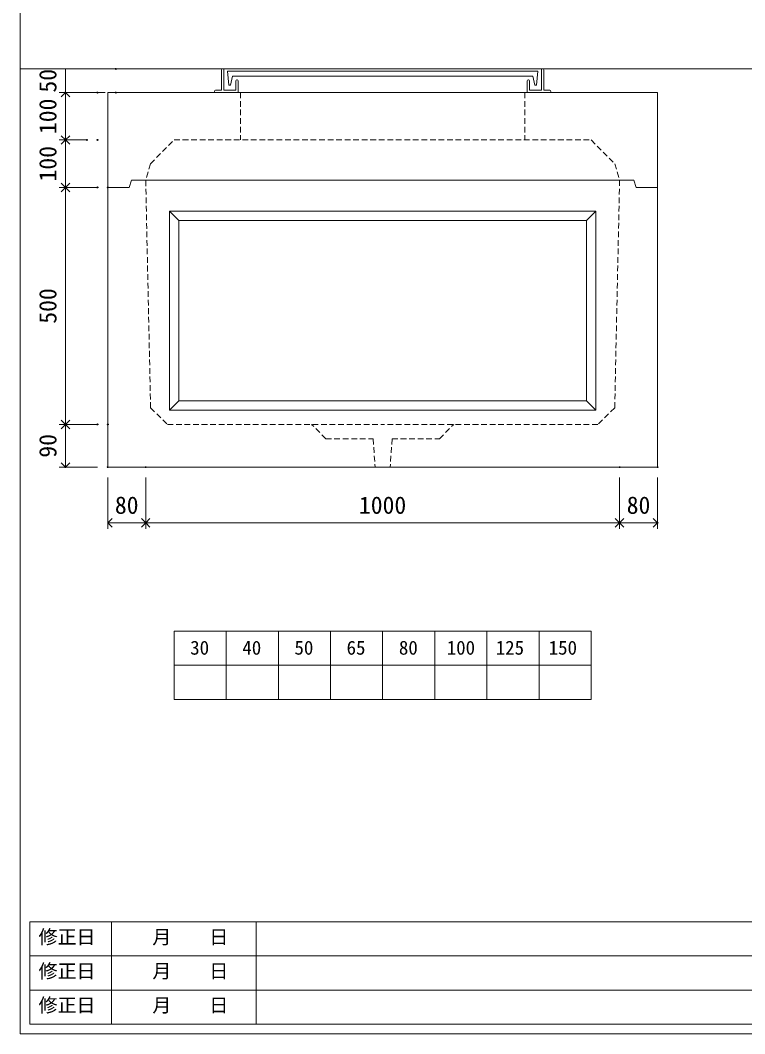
# Model space of a CAD drawing. Units: millimetres, scale not verified. Extents: x -4890 to 18490, y -2356 to 2356.
# Drawn here: x -1230 to 299, y -1919 to 219 of the extents above; entities that cross this region are included whole.
import ezdxf
from ezdxf.enums import TextEntityAlignment as Align

# ---------------------------------------------------------------- set-up
doc = ezdxf.new("R2010")
doc.units = ezdxf.units.MM
doc.header["$LTSCALE"] = 10
doc.header["$PDMODE"] = 32
doc.header["$PDSIZE"] = 2
doc.linetypes.add('DASHED1', pattern=[1.8, 1.2, -0.6])
doc.layers.add('0-1_Defpoints', color=7, linetype='Continuous')
for name, color, linetype, lineweight in [('0-2_waku', 7, 'Continuous', 18), ('0-3_gaikei', 7, 'Continuous', 18), ('0-4_kakure', 7, 'DASHED1', 5), ('0-5_sunpou', 7, 'Continuous', 5), ('0-8_uchigawa', 6, 'Continuous', 18), ('0-9_文字１', 7, 'Continuous', 18), ('0-A_futa', 3, 'Continuous', 18), ('0-B_GL', 4, 'Continuous', 18)]:
    doc.layers.add(name, color=color, linetype=linetype, lineweight=lineweight)
doc.styles.add('ＭＳ ゴシック', font='')
doc.styles.get('ＭＳ ゴシック').set_extended_font_data('MS Gothic')

# ---------------------------------------------------------------- blocks, each defined once
blk = doc.blocks.new('_Open90')
at = {"layer": '0-5_sunpou'}
blk.add_line((0, 0), (-1, 0), dxfattribs=at)
blk.add_lwpolyline([(-0.5, 0.5), (0, 0), (-0.5, -0.5)], dxfattribs=at)
blk = doc.blocks.new('D112')
at = {"layer": '0-1_Defpoints'}
for p in [(402.03, 1424.36), (482.03, 1424.36), (482.03, 1306.94)]:
    blk.add_point(p, dxfattribs=at)
at = {"layer": '0-5_sunpou'}
for p, q in [((402.03, 1402.36), (402.03, 1293.94)), ((482.03, 1402.36), (482.03, 1293.94)), ((420.03, 1306.94), (464.03, 1306.94))]:
    blk.add_line(p, q, dxfattribs=at)
at = {"layer": '0-5_sunpou', "xscale": 18, "yscale": 18, "rotation": 180}
blk.add_blockref('_Open90', (402.03, 1306.94), dxfattribs=at)
at = {"layer": '0-5_sunpou', "xscale": 18, "yscale": 18}
blk.add_blockref('_Open90', (482.03, 1306.94), dxfattribs=at)
at = {"layer": '0-5_sunpou', "style": 'ＭＳ ゴシック'}
blk.add_text('80', height=36.66, dxfattribs=at).set_placement((417.03, 1314.94), align=Align.BOTTOM_LEFT)
blk = doc.blocks.new('D113')
at = {"layer": '0-1_Defpoints'}
for p in [(482.03, 1424.36), (1482.03, 1424.36), (1482.03, 1306.94)]:
    blk.add_point(p, dxfattribs=at)
at = {"layer": '0-5_sunpou'}
for p, q in [((482.03, 1402.36), (482.03, 1293.94)), ((1482.03, 1402.36), (1482.03, 1293.94)), ((500.03, 1306.94), (1464.03, 1306.94))]:
    blk.add_line(p, q, dxfattribs=at)
at = {"layer": '0-5_sunpou', "xscale": 18, "yscale": 18, "rotation": 180}
blk.add_blockref('_Open90', (482.03, 1306.94), dxfattribs=at)
at = {"layer": '0-5_sunpou', "xscale": 18, "yscale": 18}
blk.add_blockref('_Open90', (1482.03, 1306.94), dxfattribs=at)
at = {"layer": '0-5_sunpou', "style": 'ＭＳ ゴシック'}
blk.add_text('1000', height=36.66, dxfattribs=at).set_placement((932.03, 1314.94), align=Align.BOTTOM_LEFT)
blk = doc.blocks.new('D114')
at = {"layer": '0-1_Defpoints'}
for p in [(1482.03, 1424.36), (1562.03, 1424.36), (1562.03, 1306.94)]:
    blk.add_point(p, dxfattribs=at)
at = {"layer": '0-5_sunpou'}
for p, q in [((1482.03, 1402.36), (1482.03, 1293.94)), ((1562.03, 1402.36), (1562.03, 1293.94)), ((1500.03, 1306.94), (1544.03, 1306.94))]:
    blk.add_line(p, q, dxfattribs=at)
at = {"layer": '0-5_sunpou', "xscale": 18, "yscale": 18, "rotation": 180}
blk.add_blockref('_Open90', (1482.03, 1306.94), dxfattribs=at)
at = {"layer": '0-5_sunpou', "xscale": 18, "yscale": 18}
blk.add_blockref('_Open90', (1562.03, 1306.94), dxfattribs=at)
at = {"layer": '0-5_sunpou', "style": 'ＭＳ ゴシック'}
blk.add_text('80', height=36.66, dxfattribs=at).set_placement((1497.03, 1314.94), align=Align.BOTTOM_LEFT)
blk = doc.blocks.new('D115')
at = {"layer": '0-1_Defpoints'}
for p in [(402.03, 1514.36), (312.71, 1424.36), (402.03, 1424.36)]:
    blk.add_point(p, dxfattribs=at)
at = {"layer": '0-5_sunpou'}
for p, q in [((380.03, 1514.36), (299.71, 1514.36)), ((312.71, 1496.36), (312.71, 1442.36)), ((380.03, 1424.36), (299.71, 1424.36))]:
    blk.add_line(p, q, dxfattribs=at)
at = {"layer": '0-5_sunpou', "xscale": 18, "yscale": 18}
for p, rotation in [((312.71, 1514.36), 90), ((312.71, 1424.36), 270)]:
    blk.add_blockref('_Open90', p, dxfattribs=dict(at, rotation=rotation))
at = {"layer": '0-5_sunpou', "style": 'ＭＳ ゴシック'}
blk.add_text('90', height=36.66, rotation=90, dxfattribs=at).set_placement((304.71, 1444.36), align=Align.BOTTOM_LEFT)
blk = doc.blocks.new('D116')
at = {"layer": '0-1_Defpoints'}
for p in [(402.03, 2014.36), (312.71, 1514.36), (380.03, 1514.36)]:
    blk.add_point(p, dxfattribs=at)
at = {"layer": '0-5_sunpou'}
for p, q in [((380.03, 2014.36), (299.71, 2014.36)), ((312.71, 1996.36), (312.71, 1532.36)), ((358.03, 1514.36), (299.71, 1514.36))]:
    blk.add_line(p, q, dxfattribs=at)
at = {"layer": '0-5_sunpou', "xscale": 18, "yscale": 18}
for p, rotation in [((312.71, 2014.36), 90), ((312.71, 1514.36), 270)]:
    blk.add_blockref('_Open90', p, dxfattribs=dict(at, rotation=rotation))
at = {"layer": '0-5_sunpou', "style": 'ＭＳ ゴシック'}
blk.add_text('500', height=36.66, rotation=90, dxfattribs=at).set_placement((304.71, 1726.86), align=Align.BOTTOM_LEFT)
blk = doc.blocks.new('D117')
at = {"layer": '0-1_Defpoints'}
for p in [(380.03, 2214.36), (312.71, 2114.36), (380.03, 2114.36)]:
    blk.add_point(p, dxfattribs=at)
at = {"layer": '0-5_sunpou'}
for p, q in [((358.03, 2214.36), (299.71, 2214.36)), ((312.71, 2196.36), (312.71, 2132.36)), ((358.03, 2114.36), (299.71, 2114.36))]:
    blk.add_line(p, q, dxfattribs=at)
at = {"layer": '0-5_sunpou', "xscale": 18, "yscale": 18}
for p, rotation in [((312.71, 2214.36), 90), ((312.71, 2114.36), 270)]:
    blk.add_blockref('_Open90', p, dxfattribs=dict(at, rotation=rotation))
at = {"layer": '0-5_sunpou', "style": 'ＭＳ ゴシック'}
blk.add_text('100', height=36.66, rotation=90, dxfattribs=at).set_placement((304.71, 2126.86), align=Align.BOTTOM_LEFT)
blk = doc.blocks.new('D118')
at = {"layer": '0-1_Defpoints'}
for p in [(358.03, 2114.36), (312.71, 2014.36), (380.03, 2014.36)]:
    blk.add_point(p, dxfattribs=at)
at = {"layer": '0-5_sunpou'}
for p, q in [((336.03, 2114.36), (299.71, 2114.36)), ((312.71, 2096.36), (312.71, 2032.36)), ((358.03, 2014.36), (299.71, 2014.36))]:
    blk.add_line(p, q, dxfattribs=at)
at = {"layer": '0-5_sunpou', "xscale": 18, "yscale": 18}
for p, rotation in [((312.71, 2114.36), 90), ((312.71, 2014.36), 270)]:
    blk.add_blockref('_Open90', p, dxfattribs=dict(at, rotation=rotation))
at = {"layer": '0-5_sunpou', "style": 'ＭＳ ゴシック'}
blk.add_text('100', height=36.66, rotation=90, dxfattribs=at).set_placement((304.71, 2026.86), align=Align.BOTTOM_LEFT)
blk = doc.blocks.new('D140')
at = {"layer": '0-1_Defpoints'}
for p in [(418.81, 2264.36), (312.71, 2214.36), (418.81, 2214.36)]:
    blk.add_point(p, dxfattribs=at)
at = {"layer": '0-5_sunpou'}
for p, q in [((396.81, 2264.36), (299.71, 2264.36)), ((312.71, 2264.36), (312.71, 2214.36)), ((396.81, 2214.36), (299.71, 2214.36))]:
    blk.add_line(p, q, dxfattribs=at)
at = {"layer": '0-5_sunpou', "style": 'ＭＳ ゴシック'}
blk.add_text('50', height=36.66, rotation=90, dxfattribs=at).set_placement((304.71, 2214.36), align=Align.BOTTOM_LEFT)

msp = doc.modelspace()

# ---------------------------------------------------------------- linework, layer by layer
at = {"layer": '0-2_waku'}
for p, q in [((-1230.04, 2356.01), (-1230.04, -1918.99)), ((-1230.04, 2356.01), (-1230.04, -1918.99)), ((-905.33, -1069.99), (-25.33, -1069.99)), ((-905.33, -1069.99), (-905.33, -1213.99)), ((-905.33, -1069.99), (-905.33, -1213.99)), ((-905.33, -1069.99), (-905.33, -1213.99)), ((-905.33, -1069.99), (-905.33, -1213.99)), ((-795.33, -1069.99), (-795.33, -1213.99)), ((-685.33, -1069.99), (-685.33, -1213.99)), ((-685.33, -1069.99), (-685.33, -1213.99)), ((-575.33, -1069.99), (-575.33, -1213.99)), ((-465.33, -1069.99), (-465.33, -1213.99)), ((-355.33, -1069.99), (-355.33, -1213.99)), ((-245.33, -1069.99), (-245.33, -1213.99)), ((-135.33, -1069.99), (-135.33, -1213.99)), ((-25.33, -1069.99), (-25.33, -1213.99)), ((-905.33, -1141.99), (-25.33, -1141.99)), ((-905.33, -1213.99), (-25.33, -1213.99)), ((-1210.04, -1682.99), (-1210.04, -1898.99)), ((-1210.04, -1682.99), (817.96, -1682.99)), ((-1037.54, -1682.99), (-1037.54, -1898.99)), ((-732.54, -1682.99), (-732.54, -1898.99)), ((-732.54, -1682.99), (-732.54, -1898.99)), ((-1210.04, -1754.99), (817.96, -1754.99)), ((-1210.04, -1826.99), (529.96, -1826.99)), ((-1210.04, -1898.99), (817.96, -1898.99)), ((-1230.04, -1918.99), (4889.96, -1918.99)), ((-1230.04, -1918.99), (4889.96, -1918.99))]:
    msp.add_line(p, q, dxfattribs=at)
at = {"layer": '0-3_gaikei'}
for p, q in [((-1045.33, -133.99), (-1045.33, 66.01)), ((-900.33, 66.01), (-790.33, 66.01)), ((-900.33, 66.01), (-790.33, 66.01)), ((-900.33, 66.01), (-790.33, 66.01)), ((-865.33, 66.01), (-65.33, 66.01)), ((-865.33, 66.01), (-65.33, 66.01)), ((-865.33, 66.01), (-65.33, 66.01)), ((-865.33, 66.01), (-65.33, 66.01)), ((-30.33, 66.01), (-140.33, 66.01)), ((-30.33, 66.01), (-140.33, 66.01)), ((-30.33, 66.01), (-140.33, 66.01)), ((-30.33, 66.01), (-140.33, 66.01)), ((-30.33, 66.01), (-140.33, 66.01)), ((-30.33, 66.01), (-140.33, 66.01)), ((-30.33, 66.01), (-140.33, 66.01)), ((-30.33, 66.01), (-140.33, 66.01)), ((114.67, -133.99), (114.67, 56.01)), ((-465.33, -118.99), (-995.33, -118.99)), ((64.67, -118.99), (-465.33, -118.99)), ((64.67, -118.99), (69.67, -133.99)), ((-1045.33, -133.99), (-1045.33, -723.99)), ((114.67, -133.99), (69.67, -133.99)), ((-1045.33, -723.99), (114.67, -723.99)), ((-1045.33, -723.99), (114.67, -723.99))]:
    msp.add_line(p, q, dxfattribs=at)
for points in [[(114.67, -133.99), (114.67, 66.01), (-1045.33, 66.01)], [(-995.33, -118.99), (-1000.33, -133.99), (-1045.33, -133.99)], [(-1045.33, -723.99), (114.67, -723.99), (114.67, -133.99)], [(-1045.33, -723.99), (114.67, -723.99), (114.67, -133.99)]]:
    msp.add_lwpolyline(points, dxfattribs=at)
at = {"layer": '0-4_kakure'}
for p, q in [((-765.33, 66.01), (-765.33, -33.99)), ((-165.33, 66.01), (-165.33, -33.99)), ((-955.33, -83.99), (-905.33, -33.99)), ((-905.33, -33.99), (-25.33, -33.99)), ((-25.33, -33.99), (24.67, -83.99)), ((-955.33, -83.99), (-965.33, -118.99)), ((24.67, -83.99), (34.67, -118.99)), ((-955, -598.99), (-965.33, -118.99)), ((34.67, -118.99), (24.35, -598.99)), ((-955, -598.99), (-919.24, -633.99)), ((-919.24, -633.99), (-465.33, -633.99)), ((-585.33, -663.99), (-615.33, -633.99)), ((-345.33, -663.99), (-315.33, -633.99)), ((-585.33, -663.99), (-485.33, -663.99)), ((-485.33, -663.99), (-481.33, -723.99)), ((-445.33, -663.99), (-449.33, -723.99)), ((-445.33, -663.99), (-345.33, -663.99))]:
    msp.add_line(p, q, dxfattribs=at)
msp.add_lwpolyline([(24.35, -598.99), (-11.41, -633.99), (-465.33, -633.99)], dxfattribs=at)
at = {"layer": '0-8_uchigawa'}
for p, q in [((-915.33, -183.99), (-895.33, -203.99)), ((-915.33, -603.99), (-915.33, -183.99)), ((-15.33, -603.99), (-15.33, -183.99)), ((-895.33, -203.99), (-465.33, -203.99)), ((-895.33, -583.99), (-895.33, -203.99)), ((-35.33, -583.99), (-35.33, -203.99)), ((-915.33, -603.99), (-895.33, -583.99)), ((-895.33, -583.99), (-35.33, -583.99)), ((-15.33, -603.99), (-35.33, -583.99)), ((-915.33, -603.99), (-15.33, -603.99))]:
    msp.add_line(p, q, dxfattribs=at)
for points in [[(-915.33, -183.99), (-465.33, -183.99), (-15.33, -183.99)], [(-465.33, -203.99), (-35.33, -203.99), (-15.33, -183.99)]]:
    msp.add_lwpolyline(points, dxfattribs=at)
at = {"layer": '0-A_futa'}
for p, q in [((-805.33, 114.01), (-805.33, 71.01)), ((-803.33, 116.01), (-800.33, 116.01)), ((-800.33, 116.01), (-800.33, 71.01)), ((-792.52, 111.51), (-138.19, 111.51)), ((-792.52, 111.51), (-790.03, 81.51)), ((-138.19, 111.51), (-140.44, 81.51)), ((-130.33, 116.01), (-130.33, 71.01)), ((-130.33, 116.01), (-127.33, 116.01)), ((-125.33, 114.01), (-125.33, 71.01)), ((-782, 100.51), (-786.32, 81.51)), ((-782, 100.51), (-148.66, 100.51)), ((-775.33, 91.01), (-775.33, 71.01)), ((-773.33, 93.01), (-772.33, 93.01)), ((-770.33, 91.01), (-770.33, 66.01)), ((-160.33, 91.01), (-160.33, 66.01)), ((-157.33, 93.01), (-158.33, 93.01)), ((-155.33, 91.01), (-155.33, 71.01)), ((-148.66, 100.51), (-144.34, 81.51)), ((-820.33, 69.01), (-820.33, 68.01)), ((-818.33, 71.01), (-805.33, 71.01)), ((-765.33, 66.01), (-818.33, 66.01)), ((-800.33, 71.01), (-775.33, 71.01)), ((-790.03, 81.51), (-786.32, 81.51)), ((-160.33, 66.01), (-112.33, 66.01)), ((-130.33, 71.01), (-155.33, 71.01)), ((-140.44, 81.51), (-144.34, 81.51)), ((-112.33, 71.01), (-125.33, 71.01)), ((-110.33, 69.01), (-110.33, 68.01))]:
    msp.add_line(p, q, dxfattribs=at)
for centre, start, end in [((-803.33, 114.01), 90, 180), ((-127.33, 114.01), 0, 90), ((-773.33, 91.01), 90, 180), ((-772.33, 91.01), 0, 90), ((-158.33, 91.01), 90, 180), ((-157.33, 91.01), 0, 90), ((-818.33, 69.01), 90, 180), ((-818.33, 68.01), 180, 270), ((-112.33, 69.01), 0, 90), ((-112.33, 68.01), 270, 0)]:
    msp.add_arc(centre, 2, start, end, dxfattribs=at)
at = {"layer": '0-B_GL'}
msp.add_line((-1230.04, 116.01), (4889.96, 116.01), dxfattribs=at)

# ---------------------------------------------------------------- block references
at = {"layer": '0-5_sunpou'}
for name in ['D140', 'D117', 'D118', 'D116', 'D115', 'D112', 'D113', 'D114']:
    msp.add_blockref(name, (-1447.36, -2148.36), dxfattribs=at)

# ---------------------------------------------------------------- texts
at = {"layer": '0-9_文字１', "style": 'ＭＳ ゴシック'}
for s, p in [('30', (-871.45, -1128.32)), ('40', (-761.45, -1128.32)), ('50', (-651.45, -1128.32)), ('65', (-541.45, -1128.32)), ('80', (-431.05, -1128.32)), ('100', (-330.17, -1128.32)), ('125', (-226.78, -1128.32)), ('150', (-115.02, -1128.32)), ('修正日', (-1191.39, -1738.29)), ('\u3000\u3000月\u3000\u3000日', (-1031.24, -1738.29)), ('修正日', (-1191.39, -1810.29)), ('\u3000\u3000月\u3000\u3000日', (-1031.24, -1810.29)), ('修正日', (-1191.39, -1882.29)), ('\u3000\u3000月\u3000\u3000日', (-1031.24, -1882.29))]:
    msp.add_text(s, height=29.33, dxfattribs=at).set_placement(p, align=Align.BOTTOM_LEFT)

doc.saveas('drawing.dxf')
